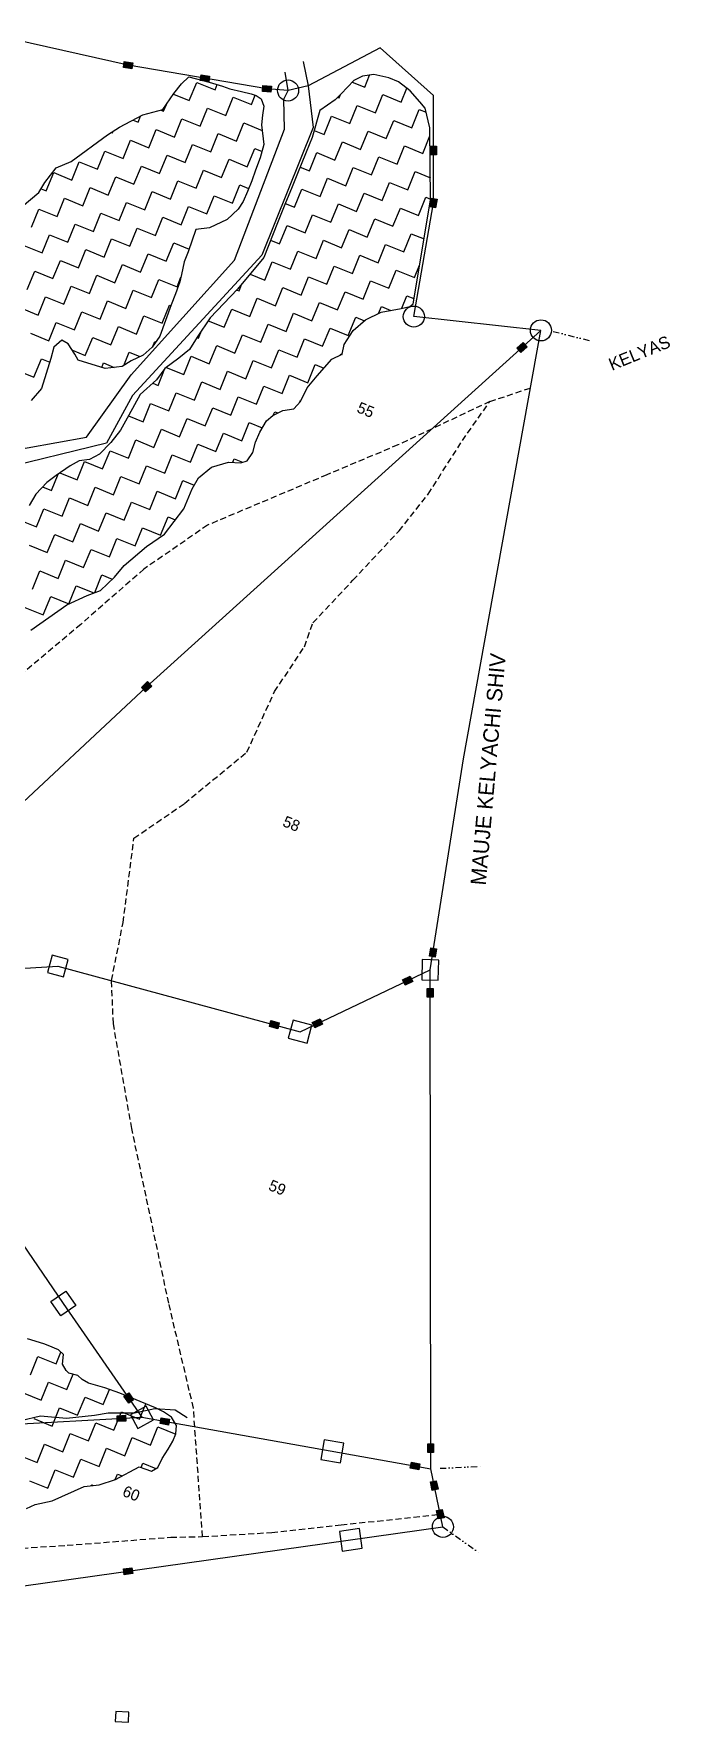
# Model space of a CAD drawing. Header units: metres. Extents: x 318181 to 320500, y 1884939 to 1886512.
# Drawn here: x 319977 to 320500, y 1885098 to 1886484 of the extents above; entities that cross this region are included whole.
import ezdxf

# ---------------------------------------------------------------- set-up
doc = ezdxf.new("R2010")
doc.units = ezdxf.units.M
doc.linetypes.add('DASHED', pattern=[0.75, 0.5, -0.25])
doc.linetypes.add('DIVIDE', pattern=[1.25, 0.5, -0.25, 0, -0.25, 0, -0.25])
for name, color, linetype in [('LINE_FOOTPATH', 1, 'DASHED'), ('LINE_WATER', 4, 'Continuous'), ('OFF', 1, 'Continuous'), ('POLY_HATCH', 12, 'Continuous'), ('POLY_PARCEL', 6, 'Continuous'), ('POLY_WATER', 4, 'Continuous'), ('SYM_STONE', 1, 'Continuous'), ('TEXT_MAPOUT', 7, 'Continuous'), ('TEXT_PARCEL', 7, 'Continuous'), ('V_BOUND_LINE', 7, 'Continuous'), ('V_DIVIDE_LINE', 7, 'DIVIDE')]:
    doc.layers.add(name, color=color, linetype=linetype)
doc.styles.add('TEXT_MAP', font='')
doc.styles.get('TEXT_MAP').set_extended_font_data('Kruti Dev 050')

msp = doc.modelspace()

# ---------------------------------------------------------------- hatches: boundary and pattern name
for points in [[(320057.9, 1886455.3), (320058.6, 1886460.1), (320051.6, 1886461.2), (320050.9, 1886456.4)], [(320120.9, 1886444.5), (320121.7, 1886449.3), (320114.7, 1886450.5), (320113.9, 1886445.7)], [(320172, 1886436.1), (320172.4, 1886441), (320165.3, 1886441.5), (320165, 1886436.6)], [(320303.1, 1886384.6), (320308, 1886384.6), (320308, 1886391.7), (320303.1, 1886391.7)], [(320302.5, 1886342.1), (320307.3, 1886341.2), (320308.5, 1886348.2), (320303.7, 1886349.1)], [(320382.5, 1886227.1), (320379.2, 1886230.7), (320373.9, 1886226), (320377.2, 1886222.3)], [(320065.6, 1885947.4), (320068.9, 1885943.8), (320074.1, 1885948.6), (320070.7, 1885952.2)], [(320302.2, 1885726.7), (320307, 1885725.9), (320308.1, 1885732.9), (320303.3, 1885733.7)], [(320288.6, 1885706), (320286.5, 1885710.4), (320280.1, 1885707.4), (320282.2, 1885702.9)], [(320305.3, 1885700.2), (320300.4, 1885700.2), (320300.4, 1885693.1), (320305.3, 1885693.1)], [(320177.6, 1885667.3), (320178.9, 1885672), (320172, 1885673.9), (320170.8, 1885669.1)], [(320206, 1885672.3), (320208.1, 1885667.9), (320214.5, 1885670.9), (320212.4, 1885675.3)], [(320055.2, 1885359.8), (320059.2, 1885362.6), (320055.2, 1885368.4), (320051.1, 1885365.6)], [(320052.9, 1885345.1), (320052.6, 1885350), (320045.6, 1885349.6), (320045.8, 1885344.7)], [(320081.8, 1885347.9), (320081, 1885343.1), (320087.9, 1885341.9), (320088.8, 1885346.7)], [(320300.8, 1885319.4), (320305.7, 1885319.4), (320305.7, 1885326.5), (320300.8, 1885326.5)], [(320293.5, 1885305.2), (320294.3, 1885310), (320287.4, 1885311.3), (320286.5, 1885306.5)], [(320307.8, 1885296.2), (320303, 1885295.2), (320304.5, 1885288.3), (320309.3, 1885289.3)], [(320309.4, 1885264.8), (320314.2, 1885265.8), (320312.7, 1885272.7), (320307.9, 1885271.7)], [(320058.5, 1885219.9), (320057.8, 1885224.8), (320050.8, 1885223.8), (320051.5, 1885219)]]:
    msp.add_hatch(color=256).paths.add_polyline_path(points)

# ---------------------------------------------------------------- linework, layer by layer
for p, q in [((320050.9, 1886456.4), (320051.6, 1886461.2)), ((320057.9, 1886455.3), (320050.9, 1886456.4)), ((320051.6, 1886461.2), (320058.6, 1886460.1)), ((320058.6, 1886460.1), (320057.9, 1886455.3)), ((320113.9, 1886445.7), (320114.7, 1886450.5)), ((320120.9, 1886444.5), (320113.9, 1886445.7)), ((320114.7, 1886450.5), (320121.7, 1886449.3)), ((320121.7, 1886449.3), (320120.9, 1886444.5)), ((320165, 1886436.6), (320165.3, 1886441.5)), ((320165.3, 1886441.5), (320172.4, 1886441)), ((320172.4, 1886441), (320172, 1886436.1)), ((320172, 1886436.1), (320165, 1886436.6)), ((320303.1, 1886384.6), (320303.1, 1886391.7)), ((320303.1, 1886391.7), (320308, 1886391.7)), ((320308, 1886384.6), (320303.1, 1886384.6)), ((320308, 1886391.7), (320308, 1886384.6)), ((320302.5, 1886342.1), (320303.7, 1886349.1)), ((320303.7, 1886349.1), (320308.5, 1886348.2)), ((320308.5, 1886348.2), (320307.3, 1886341.2)), ((320307.3, 1886341.2), (320302.5, 1886342.1)), ((320373.9, 1886226), (320379.2, 1886230.7)), ((320377.2, 1886222.3), (320373.9, 1886226)), ((320382.5, 1886227.1), (320377.2, 1886222.3)), ((320379.2, 1886230.7), (320382.5, 1886227.1)), ((320065.6, 1885947.4), (320070.7, 1885952.2)), ((320068.9, 1885943.8), (320065.6, 1885947.4)), ((320074.1, 1885948.6), (320068.9, 1885943.8)), ((320070.7, 1885952.2), (320074.1, 1885948.6)), ((320302.2, 1885726.7), (320303.3, 1885733.7)), ((320303.3, 1885733.7), (320308.1, 1885732.9)), ((320308.1, 1885732.9), (320307, 1885725.9)), ((320307, 1885725.9), (320302.2, 1885726.7)), ((320280.1, 1885707.4), (320286.5, 1885710.4)), ((320282.2, 1885702.9), (320280.1, 1885707.4)), ((320288.6, 1885706), (320282.2, 1885702.9)), ((320286.5, 1885710.4), (320288.6, 1885706)), ((320300.4, 1885693.1), (320300.4, 1885700.2)), ((320300.4, 1885700.2), (320305.3, 1885700.2)), ((320305.3, 1885693.1), (320300.4, 1885693.1)), ((320305.3, 1885700.2), (320305.3, 1885693.1)), ((320170.8, 1885669.1), (320172, 1885673.9)), ((320177.6, 1885667.3), (320170.8, 1885669.1)), ((320172, 1885673.9), (320178.9, 1885672)), ((320178.9, 1885672), (320177.6, 1885667.3)), ((320206, 1885672.3), (320212.4, 1885675.3)), ((320208.1, 1885667.9), (320206, 1885672.3)), ((320214.5, 1885670.9), (320208.1, 1885667.9)), ((320212.4, 1885675.3), (320214.5, 1885670.9)), ((320051.1, 1885365.6), (320055.2, 1885368.4)), ((320055.2, 1885359.8), (320051.1, 1885365.6)), ((320055.2, 1885368.4), (320059.2, 1885362.6)), ((320059.2, 1885362.6), (320055.2, 1885359.8)), ((320045.6, 1885349.6), (320052.6, 1885350)), ((320045.8, 1885344.7), (320045.6, 1885349.6)), ((320052.9, 1885345.1), (320045.8, 1885344.7)), ((320052.6, 1885350), (320052.9, 1885345.1)), ((320081, 1885343.1), (320081.8, 1885347.9)), ((320081.8, 1885347.9), (320088.8, 1885346.7)), ((320088.8, 1885346.7), (320087.9, 1885341.9)), ((320087.9, 1885341.9), (320081, 1885343.1)), ((320300.8, 1885319.4), (320300.8, 1885326.5)), ((320300.8, 1885326.5), (320305.7, 1885326.5)), ((320305.7, 1885319.4), (320300.8, 1885319.4)), ((320305.7, 1885326.5), (320305.7, 1885319.4)), ((320286.5, 1885306.5), (320287.4, 1885311.3)), ((320293.5, 1885305.2), (320286.5, 1885306.5)), ((320287.4, 1885311.3), (320294.3, 1885310)), ((320294.3, 1885310), (320293.5, 1885305.2)), ((320303, 1885295.2), (320307.8, 1885296.2)), ((320304.5, 1885288.3), (320303, 1885295.2)), ((320309.3, 1885289.3), (320304.5, 1885288.3)), ((320307.8, 1885296.2), (320309.3, 1885289.3)), ((320307.9, 1885271.7), (320312.7, 1885272.7)), ((320309.4, 1885264.8), (320307.9, 1885271.7)), ((320314.2, 1885265.8), (320309.4, 1885264.8)), ((320312.7, 1885272.7), (320314.2, 1885265.8)), ((320050.8, 1885223.8), (320057.8, 1885224.8)), ((320051.5, 1885219), (320050.8, 1885223.8)), ((320058.5, 1885219.9), (320051.5, 1885219)), ((320057.8, 1885224.8), (320058.5, 1885219.9))]:
    msp.add_line(p, q)
for centre in [(320186.1, 1886437.5), (320289.4, 1886251.9), (320393.8, 1886240.6), (320313.3, 1885258.3)]:
    msp.add_circle(centre, 8.66)
at = {"layer": 'LINE_FOOTPATH', "ltscale": 10}
for p, q in [((320351.9, 1886182.2), (320385.2, 1886193.3)), ((320351.9, 1886182.2), (320276.3, 1886146.5)), ((320329.3, 1886150.1), (320351.9, 1886182.2)), ((320351.9, 1886182.2), (320351.9, 1886182.2)), ((320301.2, 1886106.2), (320329.3, 1886150.1)), ((320276.3, 1886146.5), (320217.9, 1886122)), ((320217.9, 1886122), (320120, 1886080.7)), ((320277.3, 1886076), (320301.2, 1886106.2)), ((320120, 1886080.7), (320067.7, 1886044.6)), ((320239.4, 1886035.4), (320277.3, 1886076)), ((320067.7, 1886044.6), (320015.8, 1885999.2)), ((320206.5, 1886000.5), (320239.4, 1886035.4)), ((320015.8, 1885999.2), (319960.8, 1885952.9)), ((320199.6, 1885980.9), (320206.5, 1886000.5)), ((320175, 1885944), (320199.6, 1885980.9)), ((320152.3, 1885894.4), (320175, 1885944)), ((320101, 1885852.2), (320152.3, 1885894.4)), ((320059.5, 1885823.6), (320101, 1885852.2)), ((320050.6, 1885754.4), (320059.5, 1885823.6)), ((320041.1, 1885706.8), (320050.6, 1885754.4)), ((320042.6, 1885671.4), (320041.1, 1885706.8)), ((320057.7, 1885585.3), (320042.6, 1885671.4)), ((320088.1, 1885441.9), (320057.7, 1885585.3)), ((320108.4, 1885355.8), (320088.1, 1885441.9)), ((320109.4, 1885340.5), (320108.4, 1885355.8)), ((320115.9, 1885250.3), (320109.4, 1885340.5)), ((320229.6, 1885259.9), (320311.1, 1885268.7)), ((320004.6, 1885243.2), (320089.7, 1885249.8)), ((320089.7, 1885249.8), (320115.9, 1885250.3)), ((320115.9, 1885250.3), (320172.7, 1885253.7)), ((320172.7, 1885253.7), (320229.6, 1885259.9)), ((319922.8, 1885238), (320004.6, 1885243.2))]:
    msp.add_line(p, q, dxfattribs=at)
at = {"layer": 'LINE_WATER'}
for p, q in [((319966.7, 1885345.6), (319982.8, 1885349.4)), ((319982.8, 1885349.4), (320004.2, 1885347.5)), ((320004.2, 1885347.5), (320027.1, 1885349.9)), ((320027.1, 1885349.9), (320038.2, 1885351.8)), ((320038.2, 1885351.8), (320059.9, 1885351.9)), ((320059.9, 1885351.9), (320076.6, 1885355.4)), ((320076.6, 1885355.4), (320093.3, 1885354.4)), ((320093.3, 1885354.4), (320103.2, 1885348))]:
    msp.add_line(p, q, dxfattribs=at)
at = {"layer": 'OFF'}
msp.add_line((320202.5, 1886441.2), (320186.1, 1886437.5), dxfattribs=at)
at = {"layer": 'POLY_HATCH'}
for p, q in [((320092.4, 1886435.1), (320098.6, 1886442.9)), ((320098.6, 1886442.9), (320104.5, 1886448.7)), ((320104.5, 1886448.7), (320121.4, 1886444.3)), ((320121.4, 1886444.3), (320132.2, 1886441.1)), ((320132.2, 1886441.1), (320138.4, 1886439)), ((320240.1, 1886445.7), (320229.8, 1886434.9)), ((320247.3, 1886449.2), (320240.1, 1886445.7)), ((320256.6, 1886450.6), (320247.3, 1886449.2)), ((320268.8, 1886447.9), (320256.6, 1886450.6)), ((320276.8, 1886444.7), (320268.8, 1886447.9)), ((320286.5, 1886437.2), (320276.8, 1886444.7)), ((320083.3, 1886421.8), (320092.4, 1886435.1)), ((320138.4, 1886439), (320147.9, 1886436.8)), ((320147.9, 1886436.8), (320155.9, 1886434.8)), ((320155.9, 1886434.8), (320159.9, 1886433.5)), ((320159.9, 1886433.5), (320164.1, 1886430.6)), ((320164.1, 1886430.6), (320166.3, 1886424.7)), ((320224.9, 1886429.9), (320212.1, 1886421.2)), ((320229.8, 1886434.9), (320224.9, 1886429.9)), ((320294.4, 1886428.2), (320286.5, 1886437.2)), ((320298.6, 1886423), (320294.4, 1886428.2)), ((320047.7, 1886407.4), (320066.7, 1886417.4)), ((320066.7, 1886417.4), (320083.3, 1886421.8)), ((320165, 1886417.3), (320164.2, 1886409.3)), ((320166.3, 1886424.7), (320165, 1886417.3)), ((320212.1, 1886421.2), (320205.9, 1886398.9)), ((320302.5, 1886406.9), (320298.6, 1886423)), ((320008, 1886379.1), (320037.7, 1886401.1)), ((320037.7, 1886401.1), (320047.7, 1886407.4)), ((320164.2, 1886409.3), (320166.3, 1886393.1)), ((320205.9, 1886398.9), (320201, 1886386.9)), ((320303.2, 1886347.5), (320302.5, 1886406.9)), ((320166.3, 1886393.1), (320163.2, 1886382.3)), ((320201, 1886386.9), (320193.3, 1886368.1)), ((319986.2, 1886362.1), (319995.5, 1886373.9)), ((319995.5, 1886373.9), (320008, 1886379.1)), ((320159.4, 1886372.1), (320156.3, 1886363.4)), ((320163.2, 1886382.3), (320159.4, 1886372.1)), ((319981.3, 1886353.7), (319986.2, 1886362.1)), ((320156.3, 1886363.4), (320152.7, 1886354.5)), ((320188.8, 1886357.1), (320184, 1886345.2)), ((320193.3, 1886368.1), (320188.8, 1886357.1)), ((319967.7, 1886342.2), (319981.3, 1886353.7)), ((320149.3, 1886346.3), (320145.1, 1886340.1)), ((320152.7, 1886354.5), (320149.3, 1886346.3)), ((320184, 1886345.2), (320177.3, 1886328.8)), ((320288.8, 1886262.4), (320303.2, 1886347.5)), ((320136.2, 1886331.7), (320121.7, 1886324.7)), ((320145.1, 1886340.1), (320136.2, 1886331.7)), ((320110.4, 1886323.5), (320104.1, 1886305)), ((320121.7, 1886324.7), (320110.4, 1886323.5)), ((320177.3, 1886328.8), (320166.2, 1886300.3)), ((320104.1, 1886305), (320100.7, 1886296.8)), ((320100.7, 1886296.8), (320098.6, 1886286.4)), ((320166.2, 1886300.3), (320144.6, 1886274.4)), ((320097.3, 1886280.3), (320093.7, 1886270.5)), ((320098.6, 1886286.4), (320097.3, 1886280.3)), ((320144.6, 1886274.4), (320122.1, 1886250.8)), ((320090.1, 1886261.6), (320080.8, 1886235.8)), ((320093.7, 1886270.5), (320090.1, 1886261.6)), ((320279.1, 1886258.6), (320286.1, 1886260.1)), ((320286.1, 1886260.1), (320288.8, 1886262.4)), ((320122.1, 1886250.8), (320111.5, 1886234.9)), ((320239.7, 1886240.4), (320249.7, 1886249.1)), ((320249.7, 1886249.1), (320262.7, 1886255.4)), ((320262.7, 1886255.4), (320279.1, 1886258.6)), ((320000.3, 1886232.5), (319993.8, 1886226.8)), ((320005.4, 1886229.6), (320000.3, 1886232.5)), ((320080.8, 1886235.8), (320074.6, 1886226.7)), ((320111.5, 1886234.9), (320105.1, 1886224.8)), ((320232.2, 1886229), (320239.7, 1886240.4)), ((319993.8, 1886226.8), (319991.2, 1886217.4)), ((320011, 1886221), (320005.4, 1886229.6)), ((320013.7, 1886216.2), (320011, 1886221)), ((320067, 1886220.2), (320057.1, 1886215.5)), ((320074.6, 1886226.7), (320067, 1886220.2)), ((320105.1, 1886224.8), (320096.5, 1886217.8)), ((320222, 1886217), (320230.6, 1886221)), ((320230.6, 1886221), (320232.2, 1886229)), ((319991.2, 1886217.4), (319983.7, 1886192.8)), ((320035.8, 1886209.2), (320013.7, 1886216.2)), ((320049.8, 1886211), (320035.8, 1886209.2)), ((320057.1, 1886215.5), (320049.8, 1886211)), ((320084.8, 1886209.3), (320078.1, 1886199.9)), ((320096.5, 1886217.8), (320084.8, 1886209.3)), ((320210.1, 1886203.3), (320222, 1886217)), ((319983.7, 1886192.8), (319975.1, 1886182.9)), ((320078.1, 1886199.9), (320064.6, 1886188)), ((320196.3, 1886182.3), (320201.9, 1886193.3)), ((320201.9, 1886193.3), (320210.1, 1886203.3)), ((320064.6, 1886188), (320055.3, 1886170.9)), ((320190.9, 1886176.3), (320196.3, 1886182.3)), ((320055.3, 1886170.9), (320048.5, 1886158.6)), ((320162.8, 1886157.1), (320168.3, 1886166.4)), ((320168.3, 1886166.4), (320173.6, 1886170.7)), ((320173.6, 1886170.7), (320181.7, 1886174.9)), ((320181.7, 1886174.9), (320190.9, 1886176.3)), ((320048.5, 1886158.6), (320040.4, 1886148.6)), ((320157.1, 1886140.3), (320159.4, 1886148.7)), ((320159.4, 1886148.7), (320162.8, 1886157.1)), ((320031.2, 1886139), (320023, 1886134.6)), ((320040.4, 1886148.6), (320031.2, 1886139)), ((320152.6, 1886133.5), (320157.1, 1886140.3)), ((319995.6, 1886121.4), (319988, 1886115.8)), ((320007, 1886129.5), (319995.6, 1886121.4)), ((320014.4, 1886133.4), (320007, 1886129.5)), ((320023, 1886134.6), (320014.4, 1886133.4)), ((320112.6, 1886119.4), (320123.2, 1886128.4)), ((320123.2, 1886128.4), (320137.1, 1886132.5)), ((320137.1, 1886132.5), (320147.2, 1886131.9)), ((320147.2, 1886131.9), (320152.6, 1886133.5)), ((319988, 1886115.8), (319978.9, 1886106.2)), ((320100.5, 1886094.1), (320107.2, 1886110.5)), ((320107.2, 1886110.5), (320112.6, 1886119.4)), ((319978.9, 1886106.2), (319973.4, 1886096.9)), ((320084.5, 1886073.4), (320100.5, 1886094.1)), ((320069.9, 1886063.2), (320084.5, 1886073.4)), ((320051.4, 1886047.6), (320069.9, 1886063.2)), ((320032, 1886027.1), (320043.4, 1886038.1)), ((320043.4, 1886038.1), (320051.4, 1886047.6)), ((320021, 1886022.9), (320032, 1886027.1)), ((319974.9, 1885994.4), (320004.5, 1886015.2)), ((320004.5, 1886015.2), (320021, 1886022.9)), ((319985.5, 1885408.6), (319972.2, 1885412.8)), ((319989, 1885407.1), (319985.5, 1885408.6)), ((319997.4, 1885403.7), (319989, 1885407.1)), ((320001.6, 1885399.7), (319997.4, 1885403.7)), ((320000.8, 1885391.9), (320001.6, 1885399.7)), ((320003.8, 1885386.6), (320000.8, 1885391.9)), ((320005.9, 1885384.6), (320003.8, 1885386.6)), ((320013.3, 1885382.7), (320005.9, 1885384.6)), ((320017.1, 1885379.4), (320013.3, 1885382.7)), ((320022.2, 1885376.2), (320017.1, 1885379.4)), ((320035.7, 1885372.4), (320022.2, 1885376.2)), ((320047.8, 1885368), (320035.7, 1885372.4)), ((320056.8, 1885364.4), (320047.8, 1885368)), ((320077.2, 1885356.1), (320056.8, 1885364.4)), ((320083.9, 1885352.7), (320077.2, 1885356.1)), ((320090.3, 1885348.4), (320083.9, 1885352.7)), ((320094.4, 1885341.5), (320090.3, 1885348.4)), ((320091.5, 1885328.7), (320094, 1885334.7)), ((320094, 1885334.7), (320094.4, 1885341.5)), ((320082.8, 1885314.4), (320087.7, 1885322.2)), ((320087.7, 1885322.2), (320091.5, 1885328.7)), ((320044.3, 1885297.3), (320063.8, 1885307.6)), ((320063.8, 1885307.6), (320073.9, 1885304.1)), ((320073.9, 1885304.1), (320079.2, 1885307.1)), ((320079.2, 1885307.1), (320082.8, 1885314.4)), ((319992.4, 1885279.7), (320018.7, 1885291.5)), ((320018.7, 1885291.5), (320030.9, 1885292.9)), ((320030.9, 1885292.9), (320044.3, 1885297.3)), ((319971.2, 1885273.3), (319978.4, 1885276.7)), ((319978.4, 1885276.7), (319992.4, 1885279.7))]:
    msp.add_line(p, q, dxfattribs=at)
at = {"layer": 'POLY_HATCH', "linetype": 'Continuous'}
for p, q in [((320105, 1886429.3), (320111.1, 1886444.2)), ((320111.1, 1886444.2), (320126.1, 1886438.1)), ((320126.1, 1886438.1), (320127.8, 1886442.4)), ((320238.8, 1886444.4), (320249.1, 1886440.2)), ((320249.1, 1886440.2), (320253.1, 1886450.1)), ((320083.9, 1886420.4), (320086.3, 1886426.1)), ((320092.1, 1886434.5), (320105, 1886429.3)), ((320134.9, 1886417), (320141, 1886432)), ((320141, 1886432), (320156, 1886425.9)), ((320156, 1886425.9), (320159.2, 1886433.8)), ((320226.8, 1886431.8), (320228, 1886431.4)), ((320228, 1886431.4), (320229.2, 1886434.2)), ((320257.9, 1886419.2), (320264, 1886434.1)), ((320264, 1886434.1), (320279, 1886428)), ((320279, 1886428), (320283.6, 1886439.4)), ((320058.8, 1886413.2), (320062.9, 1886411.6)), ((320062.9, 1886411.6), (320064.9, 1886416.5)), ((320081.6, 1886421.3), (320083.9, 1886420.4)), ((320092.8, 1886399.3), (320098.9, 1886414.3)), ((320098.9, 1886414.3), (320113.9, 1886408.2)), ((320113.9, 1886408.2), (320120, 1886423.1)), ((320120, 1886423.1), (320134.9, 1886417)), ((320215.8, 1886401.5), (320221.9, 1886416.4)), ((320221.9, 1886416.4), (320236.9, 1886410.3)), ((320236.9, 1886410.3), (320243, 1886425.3)), ((320243, 1886425.3), (320257.9, 1886419.2)), ((320266.8, 1886398.1), (320272.9, 1886413)), ((320272.9, 1886413), (320287.8, 1886406.9)), ((320287.8, 1886406.9), (320293.9, 1886421.9)), ((320293.9, 1886421.9), (320299.5, 1886419.6)), ((320040.9, 1886403.1), (320041.8, 1886402.7)), ((320041.8, 1886402.7), (320042.3, 1886404)), ((320071.7, 1886390.5), (320077.8, 1886405.5)), ((320077.8, 1886405.5), (320092.8, 1886399.3)), ((320122.7, 1886387.1), (320128.8, 1886402.1)), ((320128.8, 1886402.1), (320143.8, 1886396)), ((320143.8, 1886396), (320149.9, 1886410.9)), ((320149.9, 1886410.9), (320164.8, 1886404.8)), ((320207.5, 1886404.8), (320215.8, 1886401.5)), ((320245.7, 1886389.2), (320251.8, 1886404.2)), ((320251.8, 1886404.2), (320266.8, 1886398.1)), ((320296.7, 1886385.9), (320302.6, 1886400.4)), ((320029.6, 1886372.8), (320035.7, 1886387.8)), ((320035.7, 1886387.8), (320050.7, 1886381.7)), ((320050.7, 1886381.7), (320056.8, 1886396.6)), ((320056.8, 1886396.6), (320071.7, 1886390.5)), ((320080.6, 1886369.4), (320086.7, 1886384.4)), ((320086.7, 1886384.4), (320101.6, 1886378.3)), ((320101.6, 1886378.3), (320107.7, 1886393.2)), ((320107.7, 1886393.2), (320122.7, 1886387.1)), ((320152.6, 1886374.9), (320158.7, 1886389.9)), ((320158.7, 1886389.9), (320164.7, 1886387.4)), ((320203.6, 1886371.5), (320209.7, 1886386.5)), ((320209.7, 1886386.5), (320224.6, 1886380.4)), ((320224.6, 1886380.4), (320230.8, 1886395.4)), ((320230.8, 1886395.4), (320245.7, 1886389.2)), ((320275.6, 1886377), (320281.7, 1886392)), ((320281.7, 1886392), (320296.7, 1886385.9)), ((320008.5, 1886364), (320014.6, 1886378.9)), ((320014.6, 1886378.9), (320029.6, 1886372.8)), ((320059.5, 1886360.6), (320065.6, 1886375.5)), ((320065.6, 1886375.5), (320080.6, 1886369.4)), ((320110.5, 1886357.2), (320116.6, 1886372.2)), ((320116.6, 1886372.2), (320131.5, 1886366.1)), ((320131.5, 1886366.1), (320137.7, 1886381)), ((320137.7, 1886381), (320152.6, 1886374.9)), ((320196, 1886374.7), (320203.6, 1886371.5)), ((320233.5, 1886359.3), (320239.6, 1886374.3)), ((320239.6, 1886374.3), (320254.6, 1886368.2)), ((320254.6, 1886368.2), (320260.7, 1886383.1)), ((320260.7, 1886383.1), (320275.6, 1886377)), ((320284.5, 1886356), (320290.6, 1886370.9)), ((320290.6, 1886370.9), (320303, 1886365.8)), ((319983.2, 1886356.9), (319987.5, 1886355.1)), ((319987.5, 1886355.1), (319993.6, 1886370.1)), ((319993.6, 1886370.1), (320008.5, 1886364)), ((320017.4, 1886342.9), (320023.5, 1886357.8)), ((320023.5, 1886357.8), (320038.4, 1886351.7)), ((320038.4, 1886351.7), (320044.6, 1886366.7)), ((320044.6, 1886366.7), (320059.5, 1886360.6)), ((320089.4, 1886348.4), (320095.5, 1886363.3)), ((320095.5, 1886363.3), (320110.5, 1886357.2)), ((320140.4, 1886345), (320146.5, 1886360)), ((320146.5, 1886360), (320153.7, 1886357)), ((320191.4, 1886341.6), (320197.5, 1886356.6)), ((320197.5, 1886356.6), (320212.4, 1886350.5)), ((320212.4, 1886350.5), (320218.5, 1886365.4)), ((320218.5, 1886365.4), (320233.5, 1886359.3)), ((320263.4, 1886347.1), (320269.5, 1886362.1)), ((320269.5, 1886362.1), (320284.5, 1886356)), ((319996.3, 1886334), (320002.4, 1886349)), ((320002.4, 1886349), (320017.4, 1886342.9)), ((320047.3, 1886330.7), (320053.4, 1886345.6)), ((320053.4, 1886345.6), (320068.4, 1886339.5)), ((320068.4, 1886339.5), (320074.5, 1886354.5)), ((320074.5, 1886354.5), (320089.4, 1886348.4)), ((320119.3, 1886336.2), (320125.4, 1886351.1)), ((320125.4, 1886351.1), (320140.4, 1886345)), ((320183.8, 1886344.7), (320191.4, 1886341.6)), ((320221.3, 1886329.4), (320227.4, 1886344.4)), ((320227.4, 1886344.4), (320242.3, 1886338.3)), ((320242.3, 1886338.3), (320248.5, 1886353.2)), ((320248.5, 1886353.2), (320263.4, 1886347.1)), ((320293.3, 1886334.9), (320299.4, 1886349.9)), ((320299.4, 1886349.9), (320303.2, 1886348.3)), ((319975.3, 1886325.2), (319981.4, 1886340.2)), ((319981.4, 1886340.2), (319996.3, 1886334)), ((320026.2, 1886321.8), (320032.3, 1886336.8)), ((320032.3, 1886336.8), (320047.3, 1886330.7)), ((320077.2, 1886318.5), (320083.3, 1886333.4)), ((320083.3, 1886333.4), (320098.3, 1886327.3)), ((320098.3, 1886327.3), (320104.4, 1886342.3)), ((320104.4, 1886342.3), (320119.3, 1886336.2)), ((320200.2, 1886320.6), (320206.3, 1886335.5)), ((320206.3, 1886335.5), (320221.3, 1886329.4)), ((320251.2, 1886317.2), (320257.3, 1886332.2)), ((320257.3, 1886332.2), (320272.3, 1886326.1)), ((320272.3, 1886326.1), (320278.4, 1886341)), ((320278.4, 1886341), (320293.3, 1886334.9)), ((319984.1, 1886304.1), (319990.2, 1886319.1)), ((319990.2, 1886319.1), (320005.2, 1886313)), ((320005.2, 1886313), (320011.3, 1886327.9)), ((320011.3, 1886327.9), (320026.2, 1886321.8)), ((320035.1, 1886300.8), (320041.2, 1886315.7)), ((320041.2, 1886315.7), (320056.1, 1886309.6)), ((320056.1, 1886309.6), (320062.2, 1886324.6)), ((320062.2, 1886324.6), (320077.2, 1886318.5)), ((320179.2, 1886311.7), (320185.3, 1886326.7)), ((320185.3, 1886326.7), (320200.2, 1886320.6)), ((320230.1, 1886308.4), (320236.2, 1886323.3)), ((320236.2, 1886323.3), (320251.2, 1886317.2)), ((320281.1, 1886305), (320287.2, 1886319.9)), ((320287.2, 1886319.9), (320297.8, 1886315.6)), ((319969.1, 1886310.2), (319984.1, 1886304.1)), ((320014, 1886291.9), (320020.1, 1886306.9)), ((320020.1, 1886306.9), (320035.1, 1886300.8)), ((320065, 1886288.5), (320071.1, 1886303.5)), ((320071.1, 1886303.5), (320086.1, 1886297.4)), ((320086.1, 1886297.4), (320092.2, 1886312.4)), ((320092.2, 1886312.4), (320104.8, 1886307.2)), ((320171.8, 1886314.7), (320179.2, 1886311.7)), ((320188, 1886290.7), (320194.1, 1886305.6)), ((320194.1, 1886305.6), (320209.1, 1886299.5)), ((320209.1, 1886299.5), (320215.2, 1886314.5)), ((320215.2, 1886314.5), (320230.1, 1886308.4)), ((320239, 1886287.3), (320245.1, 1886302.2)), ((320245.1, 1886302.2), (320260, 1886296.1)), ((320260, 1886296.1), (320266.1, 1886311.1)), ((320266.1, 1886311.1), (320281.1, 1886305)), ((319971.9, 1886274.2), (319978, 1886289.2)), ((319978, 1886289.2), (319993, 1886283.1)), ((319993, 1886283.1), (319999.1, 1886298)), ((319999.1, 1886298), (320014, 1886291.9)), ((320043.9, 1886279.7), (320050, 1886294.7)), ((320050, 1886294.7), (320065, 1886288.5)), ((320166.9, 1886281.8), (320173, 1886296.8)), ((320173, 1886296.8), (320188, 1886290.7)), ((320217.9, 1886278.4), (320224, 1886293.4)), ((320224, 1886293.4), (320239, 1886287.3)), ((320268.9, 1886275.1), (320275, 1886290)), ((320275, 1886290), (320289.9, 1886283.9)), ((320289.9, 1886283.9), (320294.2, 1886294.2)), ((320001.8, 1886262), (320007.9, 1886277)), ((320007.9, 1886277), (320022.9, 1886270.9)), ((320022.9, 1886270.9), (320029, 1886285.8)), ((320029, 1886285.8), (320043.9, 1886279.7)), ((320052.8, 1886258.6), (320058.9, 1886273.6)), ((320058.9, 1886273.6), (320073.8, 1886267.5)), ((320073.8, 1886267.5), (320079.9, 1886282.4)), ((320079.9, 1886282.4), (320094.9, 1886276.3)), ((320094.9, 1886276.3), (320098.1, 1886284.2)), ((320144, 1886273.7), (320145.9, 1886273)), ((320145.9, 1886273), (320148.2, 1886278.8)), ((320154.9, 1886286.7), (320166.9, 1886281.8)), ((320175.8, 1886260.8), (320181.9, 1886275.7)), ((320181.9, 1886275.7), (320196.8, 1886269.6)), ((320196.8, 1886269.6), (320203, 1886284.6)), ((320203, 1886284.6), (320217.9, 1886278.4)), ((320247.8, 1886266.2), (320253.9, 1886281.2)), ((320253.9, 1886281.2), (320268.9, 1886275.1)), ((319980.7, 1886253.2), (319986.8, 1886268.1)), ((319986.8, 1886268.1), (320001.8, 1886262)), ((320031.7, 1886249.8), (320037.8, 1886264.7)), ((320037.8, 1886264.7), (320052.8, 1886258.6)), ((320082.7, 1886246.4), (320088.8, 1886261.4)), ((320088.8, 1886261.4), (320089.9, 1886260.9)), ((320154.7, 1886251.9), (320160.8, 1886266.9)), ((320160.8, 1886266.9), (320175.8, 1886260.8)), ((320205.7, 1886248.5), (320211.8, 1886263.5)), ((320211.8, 1886263.5), (320226.8, 1886257.4)), ((320226.8, 1886257.4), (320232.9, 1886272.3)), ((320232.9, 1886272.3), (320247.8, 1886266.2)), ((320260.4, 1886254.3), (320262.8, 1886260.1)), ((320262.8, 1886260.1), (320270.6, 1886256.9)), ((320279.6, 1886258.7), (320283.8, 1886269)), ((320283.8, 1886269), (320289.5, 1886266.7)), ((319965.8, 1886259.3), (319980.7, 1886253.2)), ((319989.6, 1886232.1), (319995.7, 1886247)), ((319995.7, 1886247), (320010.6, 1886240.9)), ((320010.6, 1886240.9), (320016.8, 1886255.9)), ((320016.8, 1886255.9), (320031.7, 1886249.8)), ((320061.6, 1886237.6), (320067.7, 1886252.5)), ((320067.7, 1886252.5), (320082.7, 1886246.4)), ((320120.5, 1886248.4), (320133.7, 1886243.1)), ((320133.7, 1886243.1), (320139.8, 1886258)), ((320139.8, 1886258), (320154.7, 1886251.9)), ((320163.6, 1886230.8), (320169.7, 1886245.8)), ((320169.7, 1886245.8), (320184.6, 1886239.7)), ((320184.6, 1886239.7), (320190.7, 1886254.6)), ((320190.7, 1886254.6), (320205.7, 1886248.5)), ((320235.6, 1886236.3), (320241.7, 1886251.3)), ((320241.7, 1886251.3), (320248.8, 1886248.4)), ((319974.6, 1886238.2), (319989.6, 1886232.1)), ((320019.5, 1886219.9), (320025.6, 1886234.8)), ((320025.6, 1886234.8), (320040.6, 1886228.7)), ((320040.6, 1886228.7), (320046.7, 1886243.7)), ((320046.7, 1886243.7), (320061.6, 1886237.6)), ((320111.4, 1886234.7), (320112.6, 1886234.2)), ((320112.6, 1886234.2), (320115, 1886240.1)), ((320142.5, 1886222), (320148.6, 1886236.9)), ((320148.6, 1886236.9), (320163.6, 1886230.8)), ((320193.5, 1886218.6), (320199.6, 1886233.6)), ((320199.6, 1886233.6), (320214.5, 1886227.5)), ((320214.5, 1886227.5), (320220.7, 1886242.4)), ((320220.7, 1886242.4), (320235.6, 1886236.3)), ((320008.9, 1886224.2), (320019.5, 1886219.9)), ((320051.1, 1886211.7), (320055.5, 1886222.6)), ((320055.5, 1886222.6), (320064.4, 1886219)), ((320074.7, 1886226.8), (320076.6, 1886231.5)), ((320076.6, 1886231.5), (320077.6, 1886231.1)), ((320100.4, 1886204.3), (320106.5, 1886219.3)), ((320106.5, 1886219.3), (320121.4, 1886213.1)), ((320121.4, 1886213.1), (320127.6, 1886228.1)), ((320127.6, 1886228.1), (320142.5, 1886222)), ((320172.4, 1886209.8), (320178.5, 1886224.7)), ((320178.5, 1886224.7), (320193.5, 1886218.6)), ((320229, 1886220.2), (320229.5, 1886221.4)), ((320229.5, 1886221.4), (320230.6, 1886220.9)), ((319962.4, 1886208.3), (319977.4, 1886202.2)), ((319977.4, 1886202.2), (319983.5, 1886217.1)), ((319983.5, 1886217.1), (319990.3, 1886214.4)), ((320033, 1886210.1), (320034.4, 1886213.8)), ((320034.4, 1886213.8), (320043.3, 1886210.2)), ((320079.3, 1886195.4), (320085, 1886209.4)), ((320086, 1886210.1), (320100.4, 1886204.3)), ((320130.3, 1886192.1), (320136.4, 1886207)), ((320136.4, 1886207), (320151.4, 1886200.9)), ((320151.4, 1886200.9), (320157.5, 1886215.9)), ((320157.5, 1886215.9), (320172.4, 1886209.8)), ((320202.3, 1886197.6), (320208.4, 1886212.5)), ((320208.4, 1886212.5), (320215.6, 1886209.6)), ((320075.1, 1886197.2), (320079.3, 1886195.4)), ((320109.2, 1886183.2), (320115.3, 1886198.2)), ((320115.3, 1886198.2), (320130.3, 1886192.1)), ((320160.2, 1886179.9), (320166.3, 1886194.8)), ((320166.3, 1886194.8), (320181.3, 1886188.7)), ((320181.3, 1886188.7), (320187.4, 1886203.7)), ((320187.4, 1886203.7), (320202.3, 1886197.6)), ((320067.1, 1886165.5), (320073.2, 1886180.5)), ((320073.2, 1886180.5), (320088.2, 1886174.4)), ((320088.2, 1886174.4), (320094.3, 1886189.3)), ((320094.3, 1886189.3), (320109.2, 1886183.2)), ((320118.1, 1886162.2), (320124.2, 1886177.1)), ((320124.2, 1886177.1), (320139.1, 1886171)), ((320139.1, 1886171), (320145.2, 1886186)), ((320145.2, 1886186), (320160.2, 1886179.9)), ((320195.9, 1886181.9), (320196.2, 1886182.6)), ((320196.2, 1886182.6), (320196.4, 1886182.5)), ((320055, 1886170.5), (320067.1, 1886165.5)), ((320097, 1886153.3), (320103.1, 1886168.3)), ((320103.1, 1886168.3), (320118.1, 1886162.2)), ((320148, 1886150), (320154.1, 1886164.9)), ((320154.1, 1886164.9), (320164.8, 1886160.5)), ((320174, 1886170.9), (320175.2, 1886173.8)), ((320175.2, 1886173.8), (320177.6, 1886172.8)), ((320054.9, 1886135.6), (320061, 1886150.6)), ((320061, 1886150.6), (320075.9, 1886144.5)), ((320075.9, 1886144.5), (320082.1, 1886159.4)), ((320082.1, 1886159.4), (320097, 1886153.3)), ((320126.9, 1886141.1), (320133, 1886156.1)), ((320133, 1886156.1), (320148, 1886150)), ((320033.8, 1886126.8), (320039.9, 1886141.7)), ((320039.9, 1886141.7), (320054.9, 1886135.6)), ((320084.8, 1886123.4), (320090.9, 1886138.4)), ((320090.9, 1886138.4), (320105.9, 1886132.3)), ((320105.9, 1886132.3), (320112, 1886147.2)), ((320112, 1886147.2), (320126.9, 1886141.1)), ((320140.8, 1886132.3), (320141.9, 1886135)), ((320141.9, 1886135), (320148.6, 1886132.3)), ((319991.7, 1886109.1), (319997.2, 1886122.6)), ((319998.7, 1886123.7), (320012.8, 1886117.9)), ((320012.8, 1886117.9), (320018.9, 1886132.9)), ((320018.9, 1886132.9), (320033.8, 1886126.8)), ((320063.7, 1886114.6), (320069.8, 1886129.5)), ((320069.8, 1886129.5), (320084.8, 1886123.4)), ((319984.4, 1886112), (319991.7, 1886109.1)), ((320021.6, 1886096.9), (320027.7, 1886111.8)), ((320027.7, 1886111.8), (320042.7, 1886105.7)), ((320042.7, 1886105.7), (320048.8, 1886120.7)), ((320048.8, 1886120.7), (320063.7, 1886114.6)), ((320072.6, 1886093.5), (320078.7, 1886108.5)), ((320078.7, 1886108.5), (320093.6, 1886102.3)), ((320093.6, 1886102.3), (320099.8, 1886117.3)), ((320099.8, 1886117.3), (320109, 1886113.5)), ((319979.5, 1886079.2), (319985.6, 1886094.1)), ((319985.6, 1886094.1), (320000.5, 1886088)), ((320000.5, 1886088), (320006.7, 1886103)), ((320006.7, 1886103), (320021.6, 1886096.9)), ((320051.5, 1886084.7), (320057.6, 1886099.6)), ((320057.6, 1886099.6), (320072.6, 1886093.5)), ((319964.5, 1886085.3), (319979.5, 1886079.2)), ((320009.4, 1886067), (320015.5, 1886081.9)), ((320015.5, 1886081.9), (320030.5, 1886075.8)), ((320030.5, 1886075.8), (320036.6, 1886090.8)), ((320036.6, 1886090.8), (320051.5, 1886084.7)), ((320081.4, 1886072.4), (320087.5, 1886087.4)), ((320087.5, 1886087.4), (320093.4, 1886085)), ((319988.3, 1886058.1), (319994.4, 1886073.1)), ((319994.4, 1886073.1), (320009.4, 1886067)), ((320039.3, 1886054.7), (320045.4, 1886069.7)), ((320045.4, 1886069.7), (320060.4, 1886063.6)), ((320060.4, 1886063.6), (320066.5, 1886078.5)), ((320066.5, 1886078.5), (320081.4, 1886072.4)), ((319973.4, 1886064.2), (319988.3, 1886058.1)), ((319997.2, 1886037), (320003.3, 1886052)), ((320003.3, 1886052), (320018.2, 1886045.9)), ((320018.2, 1886045.9), (320024.3, 1886060.8)), ((320024.3, 1886060.8), (320039.3, 1886054.7)), ((319976.1, 1886028.2), (319982.2, 1886043.2)), ((319982.2, 1886043.2), (319997.2, 1886037)), ((320027.3, 1886025.3), (320033.2, 1886039.8)), ((320033.2, 1886039.8), (320041.6, 1886036.4)), ((320006, 1886016), (320012.1, 1886030.9)), ((320012.1, 1886030.9), (320026.6, 1886025)), ((319970, 1886013.2), (319985, 1886007.1)), ((319985, 1886007.1), (319991.1, 1886022.1)), ((319991.1, 1886022.1), (320006, 1886016)), ((319995.5, 1885392.1), (319999.5, 1885401.7)), ((319974.5, 1885383.2), (319980.6, 1885398.2)), ((319980.6, 1885398.2), (319995.5, 1885392.1)), ((319983.3, 1885362.2), (319989.4, 1885377.1)), ((319989.4, 1885377.1), (320004.4, 1885371)), ((320004.4, 1885371), (320009.5, 1885383.7)), ((319968.4, 1885368.3), (319983.3, 1885362.2)), ((320013.2, 1885349.9), (320019.3, 1885364.9)), ((320019.3, 1885364.9), (320034.3, 1885358.8)), ((320034.3, 1885358.8), (320039.3, 1885371.1)), ((320064.2, 1885346.6), (320069.4, 1885359.2)), ((319977.2, 1885347.2), (319992.2, 1885341.1)), ((319992.2, 1885341.1), (319998.3, 1885356.1)), ((319998.3, 1885356.1), (320013.2, 1885349.9)), ((320043.1, 1885337.7), (320049.2, 1885352.7)), ((320049.2, 1885352.7), (320064.2, 1885346.6)), ((320001, 1885320), (320007.1, 1885335)), ((320007.1, 1885335), (320022.1, 1885328.9)), ((320022.1, 1885328.9), (320028.2, 1885343.8)), ((320028.2, 1885343.8), (320043.1, 1885337.7)), ((320052, 1885316.7), (320058.1, 1885331.6)), ((320058.1, 1885331.6), (320073, 1885325.5)), ((320073, 1885325.5), (320079.1, 1885340.5)), ((320079.1, 1885340.5), (320093.9, 1885334.5)), ((319965, 1885317.3), (319979.9, 1885311.2)), ((319979.9, 1885311.2), (319986, 1885326.1)), ((319986, 1885326.1), (320001, 1885320)), ((320030.9, 1885307.8), (320037, 1885322.8)), ((320037, 1885322.8), (320052, 1885316.7)), ((319988.8, 1885290.1), (319994.9, 1885305.1)), ((319994.9, 1885305.1), (320009.8, 1885299)), ((320009.8, 1885299), (320016, 1885313.9)), ((320016, 1885313.9), (320030.9, 1885307.8)), ((320065.5, 1885307), (320066.9, 1885310.6)), ((320066.9, 1885310.6), (320077.6, 1885306.2)), ((319973.8, 1885296.2), (319988.8, 1885290.1)), ((320024.5, 1885292.2), (320024.8, 1885292.9)), ((320024.8, 1885292.9), (320026, 1885292.4)), ((320044, 1885297.2), (320045.9, 1885301.7)), ((320045.9, 1885301.7), (320049.7, 1885300.2))]:
    msp.add_line(p, q, dxfattribs=at)
at = {"layer": 'POLY_PARCEL'}
for p, q in [((320069.8, 1885948), (320393.8, 1886240.6)), ((319939.2, 1885826), (320069.8, 1885948)), ((319817.3, 1885710.3), (320001.5, 1885441.7)), ((319842.1, 1885709.5), (319996.9, 1885718.7)), ((319996.9, 1885718.7), (320196, 1885664.8)), ((320196, 1885664.8), (320302.9, 1885715.5)), ((320001.5, 1885441.7), (320066.1, 1885348.3)), ((319915, 1885339.9), (320066.1, 1885348.3)), ((320066.1, 1885348.3), (320303.3, 1885306))]:
    msp.add_line(p, q, dxfattribs=at)
at = {"layer": 'POLY_WATER'}
for p, q in [((320198.5, 1886461.3), (320202.5, 1886441.2)), ((320186.1, 1886437.5), (320183.8, 1886452.5)), ((320202.5, 1886441.2), (320206.7, 1886407.1)), ((320182.5, 1886430.4), (320186.1, 1886437.5)), ((320183.3, 1886405.8), (320182.5, 1886430.4)), ((320142.1, 1886298.2), (320183.3, 1886405.8)), ((320206.7, 1886407.1), (320164.5, 1886302.2)), ((320164.5, 1886302.2), (320058.3, 1886187.2)), ((320057.3, 1886204.2), (320142.1, 1886298.2)), ((320020.6, 1886152.9), (320057.3, 1886204.2)), ((320058.3, 1886187.2), (320037, 1886148.1)), ((319942.2, 1886138.8), (320020.6, 1886152.9)), ((320037, 1886148.1), (319909.4, 1886116.8))]:
    msp.add_line(p, q, dxfattribs=at)
at = {"layer": 'SYM_STONE'}
for p, q in [((319992.3, 1885727.6), (319988.4, 1885713.4)), ((320005.4, 1885724), (319992.3, 1885727.6)), ((320001.6, 1885709.9), (320005.4, 1885724)), ((320296.3, 1885724), (320295.9, 1885707.3)), ((320309.9, 1885723.6), (320296.3, 1885724)), ((320309.5, 1885707), (320309.9, 1885723.6)), ((319988.4, 1885713.4), (320001.6, 1885709.9)), ((320295.9, 1885707.3), (320309.5, 1885707)), ((320190.3, 1885674.3), (320186.3, 1885659.5)), ((320205.7, 1885670.2), (320190.3, 1885674.3)), ((320201.7, 1885655.3), (320205.7, 1885670.2)), ((320186.3, 1885659.5), (320201.7, 1885655.3)), ((319991.3, 1885443.4), (320003.6, 1885451.8)), ((319999.4, 1885431.6), (319991.3, 1885443.4)), ((320003.6, 1885451.8), (320011.7, 1885440)), ((320011.7, 1885440), (319999.4, 1885431.6)), ((320069.5, 1885357.3), (320056.7, 1885350.3)), ((320056.7, 1885350.3), (320062.8, 1885339.2)), ((320062.8, 1885339.2), (320075.6, 1885346.2)), ((320075.6, 1885346.2), (320069.5, 1885357.3)), ((320215.8, 1885329.9), (320213, 1885313.7)), ((320232, 1885327), (320215.8, 1885329.9)), ((320229.1, 1885310.9), (320232, 1885327)), ((320213, 1885313.7), (320229.1, 1885310.9)), ((320244.8, 1885256.9), (320228.3, 1885254.6)), ((320228.3, 1885254.6), (320230.6, 1885238.4)), ((320247.1, 1885240.7), (320244.8, 1885256.9)), ((320230.6, 1885238.4), (320247.1, 1885240.7)), ((320044.7, 1885106.8), (320044.2, 1885098.5)), ((320044.2, 1885098.5), (320054.9, 1885097.9)), ((320055.4, 1885106.3), (320044.7, 1885106.8)), ((320054.9, 1885097.9), (320055.4, 1885106.3))]:
    msp.add_line(p, q, dxfattribs=at)
at = {"layer": 'V_BOUND_LINE'}
for p, q in [((320054.8, 1886458.2), (319940.2, 1886484.1)), ((320261.8, 1886472.5), (320202.5, 1886441.2)), ((320305.6, 1886433.3), (320261.8, 1886472.5)), ((320168.7, 1886438.8), (320054.8, 1886458.2)), ((320186.1, 1886437.5), (320168.7, 1886438.8)), ((320305.5, 1886345.2), (320305.6, 1886433.3)), ((320289.4, 1886251.9), (320305.5, 1886345.2)), ((320393.8, 1886240.6), (320289.4, 1886251.9)), ((320330.3, 1885888.7), (320393.8, 1886240.6)), ((320302.9, 1885715.5), (320330.3, 1885888.7)), ((320303.3, 1885306), (320302.9, 1885715.5)), ((320313.3, 1885258.3), (320303.3, 1885306)), ((319949.5, 1885207.1), (320313.3, 1885258.3))]:
    msp.add_line(p, q, dxfattribs=at)
at = {"layer": 'V_DIVIDE_LINE', "ltscale": 10}
for p, q in [((320404, 1886239.7), (320434.4, 1886232.1)), ((320311, 1885306.4), (320344.9, 1885308)), ((320313.3, 1885258.3), (320342.8, 1885237.2))]:
    msp.add_line(p, q, dxfattribs=at)

# ---------------------------------------------------------------- texts
at = {"layer": 'TEXT_MAPOUT'}
for s, height, rotation, p in [('KELYAS', 10.18, 22.0871, (320452.1, 1886207.3)), ('MAUJE KELYACHI SHIV', 12.72, 85.0404, (320348.5, 1885784.6))]:
    msp.add_text(s, height=height, rotation=rotation, dxfattribs=at).set_placement(p)
at = {"layer": 'TEXT_PARCEL', "style": 'TEXT_MAP'}
for s, p in [('55', (320241.9, 1886173.7)), ('58', (320180.9, 1885833.9)), ('59', (320169.3, 1885535.2)), ('60', (320049.3, 1885284.1))]:
    msp.add_text(s, height=9.16, rotation=337.7852, dxfattribs=at).set_placement(p)

doc.saveas('drawing.dxf')
